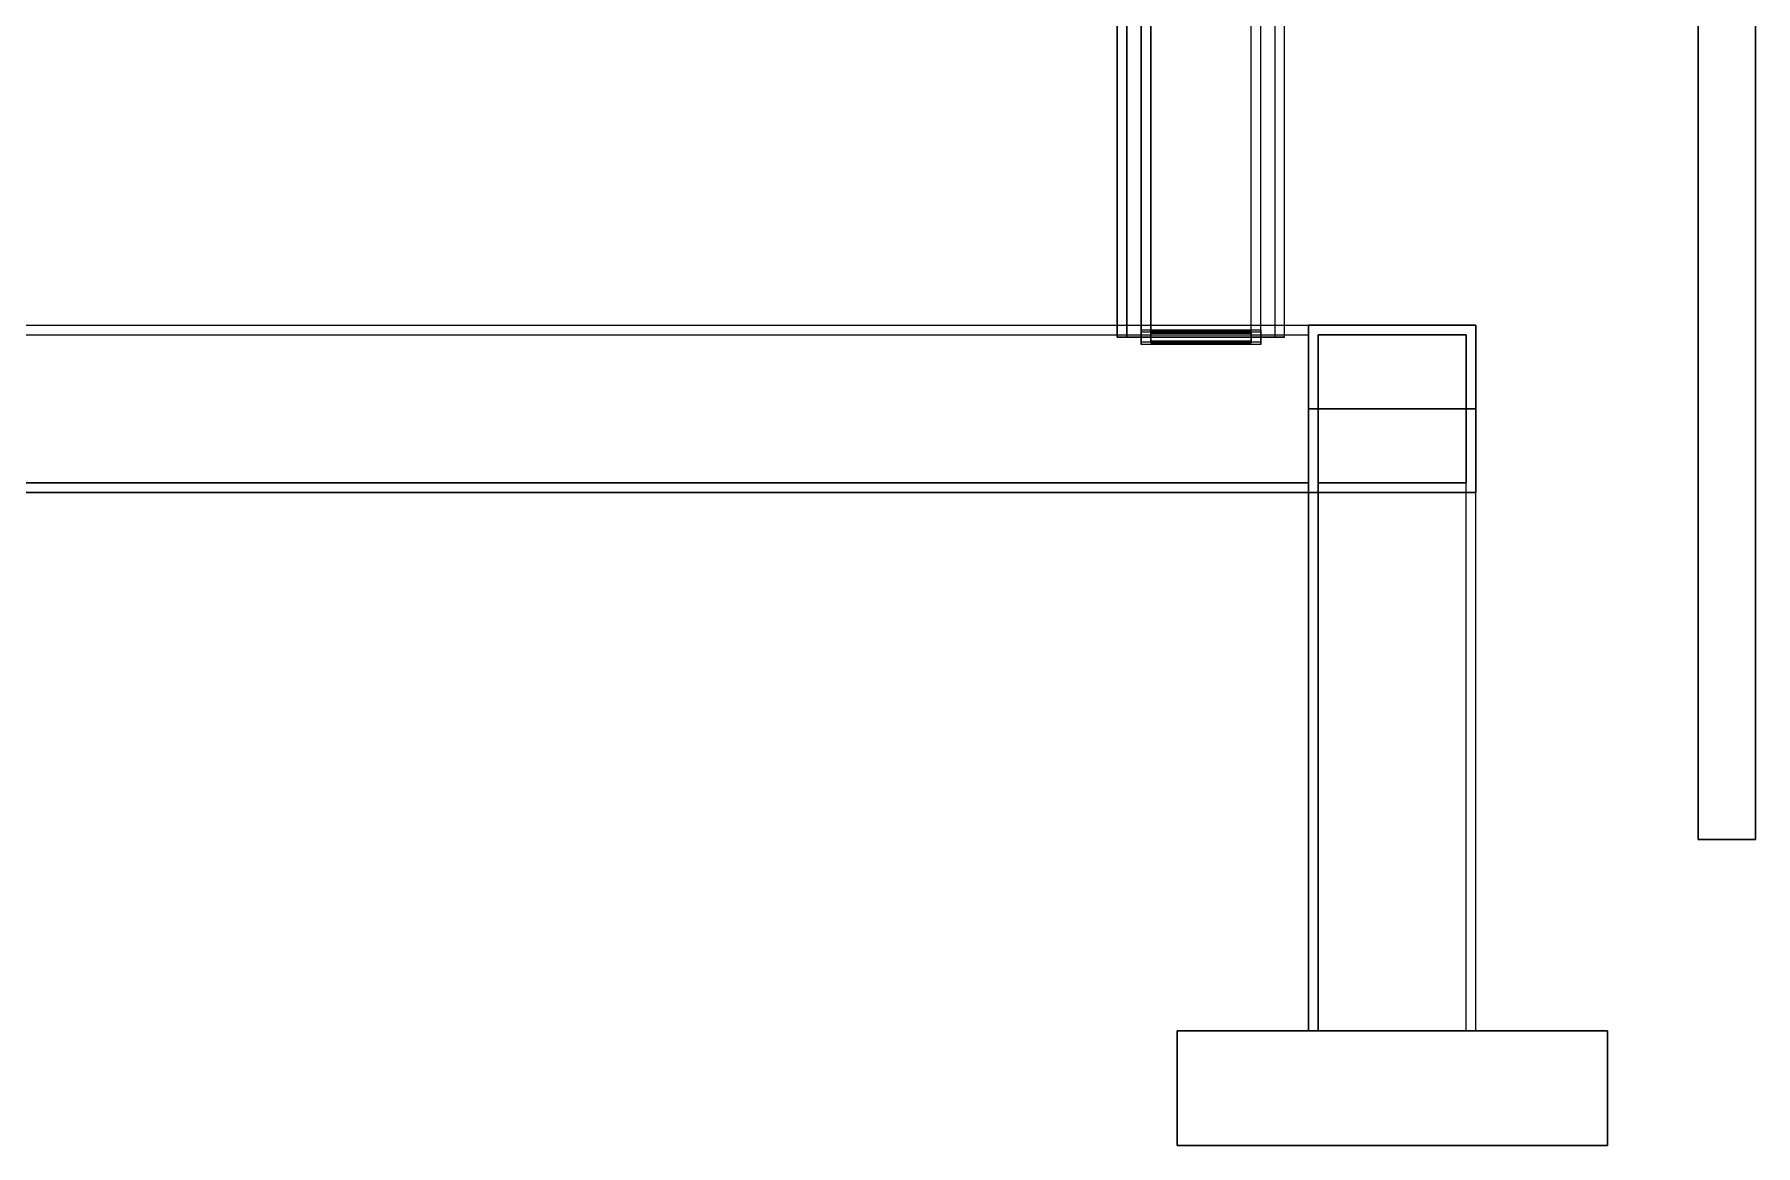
# Model space of a CAD drawing. Header units: millimetres. Extents: x -435 to 456, y 6 to 760.
# Drawn here: x 96 to 456, y 6 to 238.3 of the extents above; entities that cross this region are included whole.
import ezdxf

# ---------------------------------------------------------------- set-up
doc = ezdxf.new("R2010")
doc.units = ezdxf.units.MM
for name, color, linetype in [('B02', 7, 'Continuous'), ('B10', 7, 'Continuous'), ('B11', 7, 'Continuous'), ('B12', 7, 'Continuous'), ('B201', 7, 'Continuous'), ('B211', 7, 'Continuous'), ('B221', 7, 'Continuous'), ('B301', 7, 'Continuous'), ('B311', 7, 'Continuous'), ('B321', 7, 'Continuous'), ('B401', 7, 'Continuous'), ('B411', 7, 'Continuous'), ('B60', 7, 'Continuous'), ('B61', 7, 'Continuous'), ('B62', 7, 'Continuous'), ('B63', 7, 'Continuous'), ('B64', 7, 'Continuous'), ('D20', 7, 'Continuous'), ('T01', 7, 'Continuous'), ('T11', 7, 'Continuous')]:
    doc.layers.add(name, color=color, linetype=linetype)

msp = doc.modelspace()

# ---------------------------------------------------------------- linework, layer by layer
at = {"layer": 'B02'}
for points in [[(362.5, 177.5), (362.5, 177.5)], [(397.5, 177.5), (362.5, 177.5)], [(362.5, 177.5), (397.5, 177.5)], [(362.5, 177.5), (362.5, 142.5)], [(362.5, 142.5), (362.5, 177.5)], [(397.5, 177.5), (397.5, 177.5)], [(397.5, 142.5), (397.5, 177.5)], [(397.5, 177.5), (397.5, 142.5)], [(364.5, 175.5), (364.5, 175.5)], [(364.5, 144.5), (364.5, 175.5)], [(364.5, 175.5), (364.5, 144.5)], [(364.5, 175.5), (395.5, 175.5)], [(395.5, 175.5), (364.5, 175.5)], [(395.5, 175.5), (395.5, 175.5)], [(395.5, 175.5), (395.5, 144.5)], [(395.5, 144.5), (395.5, 175.5)], [(364.5, 144.5), (364.5, 144.5)], [(395.5, 144.5), (364.5, 144.5)], [(364.5, 144.5), (395.5, 144.5)], [(395.5, 144.5), (395.5, 144.5)], [(362.5, 142.5), (362.5, 142.5)], [(362.5, 142.5), (397.5, 142.5)], [(397.5, 142.5), (362.5, 142.5)], [(397.5, 142.5), (397.5, 142.5)]]:
    msp.add_lwpolyline(points, dxfattribs=at)
at = {"layer": 'B10'}
for points in [[(-362.5, 177.5), (362.5, 177.5)], [(-362.5, 177.5), (362.5, 177.5)], [(362.5, 177.5), (362.5, 142.5)], [(362.5, 177.5), (362.5, 177.5)], [(362.5, 142.5), (362.5, 177.5)], [(-362.5, 175.5), (362.5, 175.5)], [(-362.5, 175.5), (362.5, 175.5)], [(362.5, 175.5), (362.5, 144.5)], [(362.5, 175.5), (362.5, 175.5)], [(362.5, 144.5), (362.5, 175.5)], [(-362.5, 144.5), (362.5, 144.5)], [(362.5, 144.5), (-362.5, 144.5)], [(362.5, 144.5), (362.5, 144.5)], [(362.5, 142.5), (-362.5, 142.5)], [(-362.5, 142.5), (362.5, 142.5)], [(362.5, 142.5), (362.5, 142.5)]]:
    msp.add_lwpolyline(points, dxfattribs=at)
at = {"layer": 'B11'}
for points in [[(-362.5, 177.5), (362.5, 177.5)], [(-362.5, 177.5), (362.5, 177.5)], [(362.5, 177.5), (362.5, 142.5)], [(362.5, 177.5), (362.5, 177.5)], [(362.5, 142.5), (362.5, 177.5)], [(-362.5, 175.5), (362.5, 175.5)], [(-362.5, 175.5), (362.5, 175.5)], [(362.5, 175.5), (362.5, 144.5)], [(362.5, 175.5), (362.5, 175.5)], [(362.5, 144.5), (362.5, 175.5)], [(-362.5, 144.5), (362.5, 144.5)], [(362.5, 144.5), (-362.5, 144.5)], [(362.5, 144.5), (362.5, 144.5)], [(362.5, 142.5), (-362.5, 142.5)], [(-362.5, 142.5), (362.5, 142.5)], [(362.5, 142.5), (362.5, 142.5)]]:
    msp.add_lwpolyline(points, dxfattribs=at)
at = {"layer": 'B12'}
for points in [[(-362.5, 177.5), (362.5, 177.5)], [(-362.5, 177.5), (362.5, 177.5)], [(362.5, 177.5), (362.5, 142.5)], [(362.5, 177.5), (362.5, 177.5)], [(362.5, 142.5), (362.5, 177.5)], [(-362.5, 175.5), (362.5, 175.5)], [(-362.5, 175.5), (362.5, 175.5)], [(362.5, 175.5), (362.5, 144.5)], [(362.5, 175.5), (362.5, 175.5)], [(362.5, 144.5), (362.5, 175.5)], [(-362.5, 144.5), (362.5, 144.5)], [(362.5, 144.5), (-362.5, 144.5)], [(362.5, 144.5), (362.5, 144.5)], [(362.5, 142.5), (-362.5, 142.5)], [(-362.5, 142.5), (362.5, 142.5)], [(362.5, 142.5), (362.5, 142.5)]]:
    msp.add_lwpolyline(points, dxfattribs=at)
at = {"layer": 'B201'}
for points in [[(362.5, 160), (362.5, 30)], [(362.5, 30), (362.5, 160)], [(362.5, 160), (362.5, 160)], [(397.5, 160), (362.5, 160)], [(362.5, 160), (397.5, 160)], [(364.5, 160), (364.5, 30)], [(395.5, 160), (364.5, 160)], [(364.5, 30), (364.5, 160)], [(364.5, 160), (395.5, 160)], [(364.5, 160), (364.5, 160)], [(395.5, 30), (395.5, 160)], [(395.5, 30), (395.5, 160)], [(395.5, 160), (395.5, 160)], [(397.5, 30), (397.5, 160)], [(397.5, 30), (397.5, 160)], [(397.5, 160), (397.5, 160)], [(362.5, 30), (362.5, 30)], [(362.5, 30), (397.5, 30)], [(397.5, 30), (362.5, 30)], [(364.5, 30), (395.5, 30)], [(395.5, 30), (364.5, 30)], [(364.5, 30), (364.5, 30)], [(395.5, 30), (395.5, 30)], [(397.5, 30), (397.5, 30)]]:
    msp.add_lwpolyline(points, dxfattribs=at)
at = {"layer": 'B211'}
for points in [[(362.5, 160), (362.5, 30)], [(362.5, 30), (362.5, 160)], [(362.5, 160), (362.5, 160)], [(397.5, 160), (362.5, 160)], [(362.5, 160), (397.5, 160)], [(364.5, 160), (364.5, 30)], [(395.5, 160), (364.5, 160)], [(364.5, 30), (364.5, 160)], [(364.5, 160), (395.5, 160)], [(364.5, 160), (364.5, 160)], [(395.5, 30), (395.5, 160)], [(395.5, 30), (395.5, 160)], [(395.5, 160), (395.5, 160)], [(397.5, 30), (397.5, 160)], [(397.5, 30), (397.5, 160)], [(397.5, 160), (397.5, 160)], [(362.5, 30), (362.5, 30)], [(362.5, 30), (397.5, 30)], [(397.5, 30), (362.5, 30)], [(364.5, 30), (395.5, 30)], [(395.5, 30), (364.5, 30)], [(364.5, 30), (364.5, 30)], [(395.5, 30), (395.5, 30)], [(397.5, 30), (397.5, 30)]]:
    msp.add_lwpolyline(points, dxfattribs=at)
at = {"layer": 'B221'}
for points in [[(362.5, 160), (362.5, 30)], [(362.5, 30), (362.5, 160)], [(362.5, 160), (362.5, 160)], [(397.5, 160), (362.5, 160)], [(362.5, 160), (397.5, 160)], [(364.5, 160), (364.5, 30)], [(395.5, 160), (364.5, 160)], [(364.5, 30), (364.5, 160)], [(364.5, 160), (395.5, 160)], [(364.5, 160), (364.5, 160)], [(395.5, 30), (395.5, 160)], [(395.5, 30), (395.5, 160)], [(395.5, 160), (395.5, 160)], [(397.5, 30), (397.5, 160)], [(397.5, 30), (397.5, 160)], [(397.5, 160), (397.5, 160)], [(362.5, 30), (362.5, 30)], [(362.5, 30), (397.5, 30)], [(397.5, 30), (362.5, 30)], [(364.5, 30), (395.5, 30)], [(395.5, 30), (364.5, 30)], [(364.5, 30), (364.5, 30)], [(395.5, 30), (395.5, 30)], [(397.5, 30), (397.5, 30)]]:
    msp.add_lwpolyline(points, dxfattribs=at)
at = {"layer": 'B301'}
for points in [[(335, 6), (335, 30)], [(335, 30), (425, 30)], [(335, 30), (335, 6)], [(425, 30), (335, 30)], [(335, 30), (335, 30)], [(425, 30), (425, 6)], [(425, 6), (425, 30)], [(425, 30), (425, 30)], [(425, 6), (335, 6)], [(335, 6), (425, 6)], [(335, 6), (335, 6)], [(425, 6), (425, 6)]]:
    msp.add_lwpolyline(points, dxfattribs=at)
at = {"layer": 'B311'}
for points in [[(335, 6), (335, 30)], [(335, 30), (425, 30)], [(335, 30), (335, 6)], [(425, 30), (335, 30)], [(335, 30), (335, 30)], [(425, 30), (425, 6)], [(425, 6), (425, 30)], [(425, 30), (425, 30)], [(425, 6), (335, 6)], [(335, 6), (425, 6)], [(335, 6), (335, 6)], [(425, 6), (425, 6)]]:
    msp.add_lwpolyline(points, dxfattribs=at)
at = {"layer": 'B321'}
for points in [[(335, 6), (335, 30)], [(335, 30), (425, 30)], [(335, 30), (335, 6)], [(425, 30), (335, 30)], [(335, 30), (335, 30)], [(425, 30), (425, 6)], [(425, 6), (425, 30)], [(425, 30), (425, 30)], [(425, 6), (335, 6)], [(335, 6), (425, 6)], [(335, 6), (335, 6)], [(425, 6), (425, 6)]]:
    msp.add_lwpolyline(points, dxfattribs=at)
at = {"layer": 'B401'}
for points in [[(322.5, 405), (322.5, 175)], [(322.5, 175), (322.5, 405)], [(324.5, 405), (324.5, 175)], [(324.5, 175), (324.5, 405)], [(355.5, 175), (355.5, 405)], [(355.5, 175), (355.5, 405)], [(357.5, 175), (357.5, 405)], [(357.5, 175), (357.5, 405)], [(322.5, 175), (322.5, 175)], [(322.5, 175), (357.5, 175)], [(357.5, 175), (322.5, 175)], [(324.5, 175), (355.5, 175)], [(355.5, 175), (324.5, 175)], [(324.5, 175), (324.5, 175)], [(355.5, 175), (355.5, 175)], [(357.5, 175), (357.5, 175)]]:
    msp.add_lwpolyline(points, dxfattribs=at)
at = {"layer": 'B411'}
for points in [[(322.5, 405), (322.5, 175)], [(322.5, 175), (322.5, 405)], [(324.5, 405), (324.5, 175)], [(324.5, 175), (324.5, 405)], [(355.5, 175), (355.5, 405)], [(355.5, 175), (355.5, 405)], [(357.5, 175), (357.5, 405)], [(357.5, 175), (357.5, 405)], [(322.5, 175), (322.5, 175)], [(322.5, 175), (357.5, 175)], [(357.5, 175), (322.5, 175)], [(324.5, 175), (355.5, 175)], [(355.5, 175), (324.5, 175)], [(324.5, 175), (324.5, 175)], [(355.5, 175), (355.5, 175)], [(357.5, 175), (357.5, 175)]]:
    msp.add_lwpolyline(points, dxfattribs=at)
at = {"layer": 'B60'}
for points in [[(-362.5, 177.5), (362.5, 177.5)], [(-362.5, 177.5), (362.5, 177.5)], [(362.5, 177.5), (362.5, 142.5)], [(362.5, 177.5), (362.5, 177.5)], [(362.5, 142.5), (362.5, 177.5)], [(-362.5, 175.5), (362.5, 175.5)], [(-362.5, 175.5), (362.5, 175.5)], [(362.5, 175.5), (362.5, 144.5)], [(362.5, 175.5), (362.5, 175.5)], [(362.5, 144.5), (362.5, 175.5)], [(-362.5, 144.5), (362.5, 144.5)], [(362.5, 144.5), (-362.5, 144.5)], [(362.5, 144.5), (362.5, 144.5)], [(362.5, 142.5), (-362.5, 142.5)], [(-362.5, 142.5), (362.5, 142.5)], [(362.5, 142.5), (362.5, 142.5)]]:
    msp.add_lwpolyline(points, dxfattribs=at)
at = {"layer": 'B61'}
for points in [[(-362.5, 177.5), (362.5, 177.5)], [(-362.5, 177.5), (362.5, 177.5)], [(362.5, 177.5), (362.5, 142.5)], [(362.5, 177.5), (362.5, 177.5)], [(362.5, 142.5), (362.5, 177.5)], [(-362.5, 175.5), (362.5, 175.5)], [(-362.5, 175.5), (362.5, 175.5)], [(362.5, 175.5), (362.5, 144.5)], [(362.5, 175.5), (362.5, 175.5)], [(362.5, 144.5), (362.5, 175.5)], [(-362.5, 144.5), (362.5, 144.5)], [(362.5, 144.5), (-362.5, 144.5)], [(362.5, 144.5), (362.5, 144.5)], [(362.5, 142.5), (-362.5, 142.5)], [(-362.5, 142.5), (362.5, 142.5)], [(362.5, 142.5), (362.5, 142.5)]]:
    msp.add_lwpolyline(points, dxfattribs=at)
at = {"layer": 'B62'}
for points in [[(-362.5, 177.5), (362.5, 177.5)], [(-362.5, 177.5), (362.5, 177.5)], [(362.5, 177.5), (362.5, 142.5)], [(362.5, 177.5), (362.5, 177.5)], [(362.5, 142.5), (362.5, 177.5)], [(-362.5, 175.5), (362.5, 175.5)], [(-362.5, 175.5), (362.5, 175.5)], [(362.5, 175.5), (362.5, 144.5)], [(362.5, 175.5), (362.5, 175.5)], [(362.5, 144.5), (362.5, 175.5)], [(-362.5, 144.5), (362.5, 144.5)], [(362.5, 144.5), (-362.5, 144.5)], [(362.5, 144.5), (362.5, 144.5)], [(362.5, 142.5), (-362.5, 142.5)], [(-362.5, 142.5), (362.5, 142.5)], [(362.5, 142.5), (362.5, 142.5)]]:
    msp.add_lwpolyline(points, dxfattribs=at)
at = {"layer": 'B63'}
for points in [[(-362.5, 177.5), (362.5, 177.5)], [(-362.5, 177.5), (362.5, 177.5)], [(362.5, 177.5), (362.5, 142.5)], [(362.5, 177.5), (362.5, 177.5)], [(362.5, 142.5), (362.5, 177.5)], [(-362.5, 175.5), (362.5, 175.5)], [(-362.5, 175.5), (362.5, 175.5)], [(362.5, 175.5), (362.5, 144.5)], [(362.5, 175.5), (362.5, 175.5)], [(362.5, 144.5), (362.5, 175.5)], [(-362.5, 144.5), (362.5, 144.5)], [(362.5, 144.5), (-362.5, 144.5)], [(362.5, 144.5), (362.5, 144.5)], [(362.5, 142.5), (-362.5, 142.5)], [(-362.5, 142.5), (362.5, 142.5)], [(362.5, 142.5), (362.5, 142.5)]]:
    msp.add_lwpolyline(points, dxfattribs=at)
at = {"layer": 'B64'}
for points in [[(-362.5, 177.5), (362.5, 177.5)], [(-362.5, 177.5), (362.5, 177.5)], [(362.5, 177.5), (362.5, 142.5)], [(362.5, 177.5), (362.5, 177.5)], [(362.5, 142.5), (362.5, 177.5)], [(-362.5, 175.5), (362.5, 175.5)], [(-362.5, 175.5), (362.5, 175.5)], [(362.5, 175.5), (362.5, 144.5)], [(362.5, 175.5), (362.5, 175.5)], [(362.5, 144.5), (362.5, 175.5)], [(-362.5, 144.5), (362.5, 144.5)], [(362.5, 144.5), (-362.5, 144.5)], [(362.5, 144.5), (362.5, 144.5)], [(362.5, 142.5), (-362.5, 142.5)], [(-362.5, 142.5), (362.5, 142.5)], [(362.5, 142.5), (362.5, 142.5)]]:
    msp.add_lwpolyline(points, dxfattribs=at)
at = {"layer": 'D20'}
for points in [[(444, 70), (444, 670)], [(444, 670), (444, 70)], [(456, 670), (456, 70)], [(456, 70), (456, 670)], [(456, 70), (444, 70)], [(444, 70), (456, 70)], [(444, 70), (444, 70)], [(456, 70), (456, 70)]]:
    msp.add_lwpolyline(points, dxfattribs=at)
at = {"layer": 'T01'}
for points in [[(327.5, 176.52), (327.5, 421.52)], [(329.5, 176.28), (329.5, 421.28)], [(350.5, 176.28), (350.5, 421.28)], [(352.5, 176.52), (352.5, 421.52)], [(327.5, 418.48), (327.5, 173.48)], [(329.5, 418.72), (329.5, 173.72)], [(350.5, 173.72), (350.5, 418.72)], [(352.5, 173.48), (352.5, 418.48)], [(327.5, 173.48), (327.5, 176.52)], [(327.5, 176.52), (352.5, 176.52)], [(352.5, 176.52), (352.5, 173.48)], [(352.5, 173.48), (327.5, 173.48)], [(350.5, 176.28), (329.5, 176.28)], [(329.5, 176.28), (329.5, 173.72)], [(329.5, 173.72), (350.5, 173.72)], [(350.5, 173.72), (350.5, 176.28)]]:
    msp.add_lwpolyline(points, dxfattribs=at)
at = {"layer": 'T11'}
for points in [[(327.5, 421.02), (327.5, 176.02)], [(327.5, 173.98), (327.5, 418.98)], [(329.5, 420.85), (329.5, 175.85)], [(329.5, 174.15), (329.5, 419.15)], [(350.5, 175.85), (350.5, 420.85)], [(350.5, 174.15), (350.5, 419.15)], [(352.5, 176.02), (352.5, 421.02)], [(352.5, 173.98), (352.5, 418.98)], [(327.5, 176.02), (327.5, 173.98)], [(352.5, 176.02), (327.5, 176.02)], [(327.5, 173.98), (352.5, 173.98)], [(329.5, 175.85), (350.5, 175.85)], [(329.5, 174.15), (329.5, 175.85)], [(350.5, 174.15), (329.5, 174.15)], [(350.5, 175.85), (350.5, 174.15)], [(352.5, 173.98), (352.5, 176.02)]]:
    msp.add_lwpolyline(points, dxfattribs=at)

doc.saveas('drawing.dxf')
